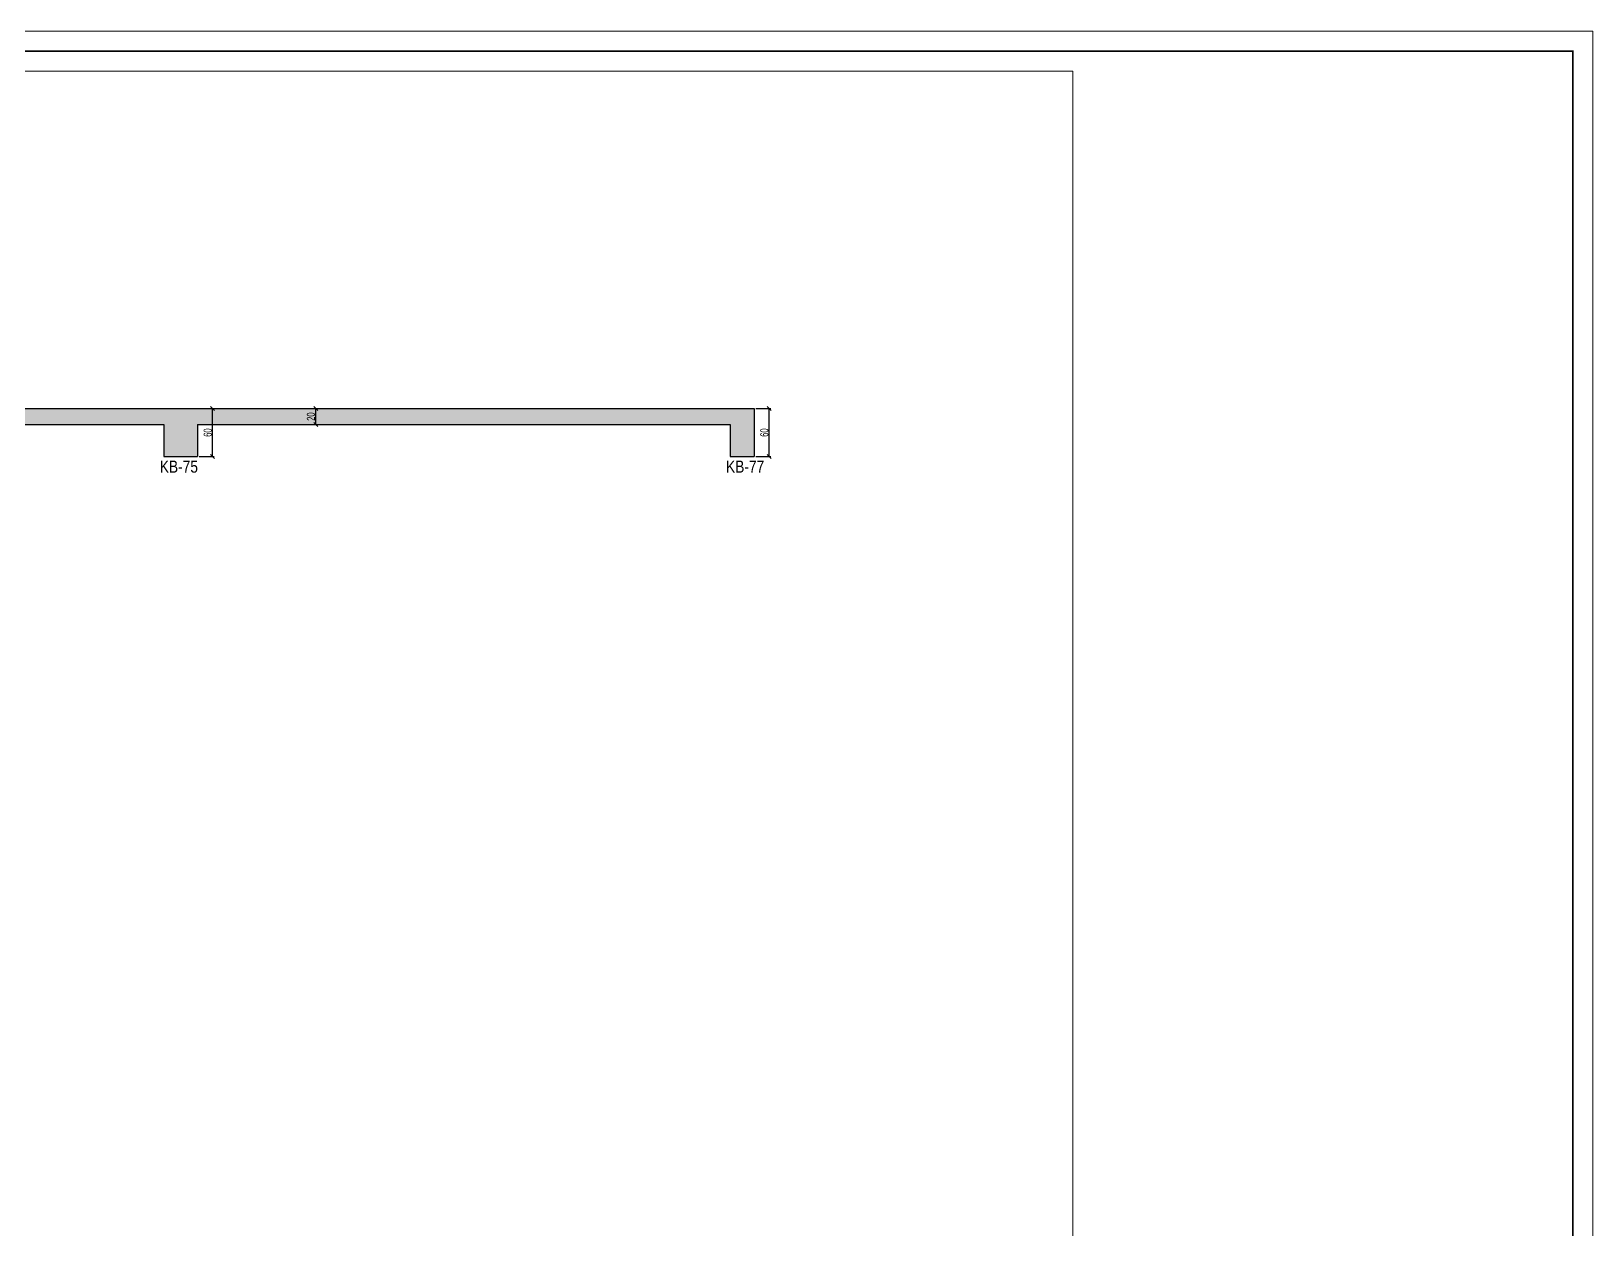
# Model space of a CAD drawing. Header units: millimetres. Extents: x -267 to 94375, y 6431 to 10838.
# Drawn here: x 70653 to 72604, y 9235 to 10732 of the extents above; entities that cross this region are included whole.
import ezdxf

# ---------------------------------------------------------------- set-up
doc = ezdxf.new("R2010")
doc.units = ezdxf.units.MM
doc.header["$LTSCALE"] = 0.0001
for name, color, linetype, lineweight in [('AKS OLCU (BEYKENT)', 200, 'Continuous', 20), ('DOSEME SINIRI (BEYKENT)', 2, 'Continuous', 30), ('KIRIS ISMI (BEYKENT)', 40, 'Continuous', 20), ('OLCU (BEYKENT)', 14, 'Continuous', 20), ('SHEETSUMMARY-50', 152, 'Continuous', 20), ('SheetView', 40, 'Continuous', 20), ('SheetViewOut', 231, 'Continuous', 20), ('TARAMA (BEYKENT)', 252, 'Continuous', 25)]:
    doc.layers.add(name, color=color, linetype=linetype, lineweight=lineweight)
doc.styles.add('DSMOLC-50', font='bahnschrift light condensed', dxfattribs={"width": 0.75, "height": 10})
doc.styles.add('KLNOLC-25', font='bahnschrift light condensed', dxfattribs={"width": 0.75, "height": 10})
doc.styles.add('YAZI (BEYKENT)', font='')
doc.styles.get('YAZI (BEYKENT)').set_extended_font_data('Bahnschrift Light Condensed')
doc.dimstyles.new('DSMOLC-50', dxfattribs={"dimtxt": 10, "dimasz": 5, "dimexe": 2, "dimexo": 2, "dimgap": 1, "dimtad": 1, "dimdec": 1, "dimrnd": 0.5, "dimzin": 12, "dimdsep": 46, "dimtxsty": 'DSMOLC-50', "dimblk": 'OBLIQUE', "dimblk1": 'OBLIQUE', "dimblk2": 'OBLIQUE', "dimcen": 0, "dimclrt": 7, "dimadec": 0, "dimazin": 0, "dimtfac": 1, "dimtdec": 4, "dimtix": 1, "dimtmove": 2, "dimatfit": 3, "dimfxl": 1, "dimtzin": 0, "dimarcsym": 0})

# ---------------------------------------------------------------- blocks, each defined once
blk = doc.blocks.new('_Oblique')
at = {"color": 0, "linetype": 'ByBlock', "lineweight": -2}
blk.add_line((-0.5, -0.5), (0.5, 0.5), dxfattribs=at)
blk = doc.blocks.new('*D1116')
at = {"layer": 'AKS OLCU (BEYKENT)', "color": 0, "lineweight": -2, "transparency": 16777216}
for p, q in [((69021.7, 10028.4), (69023.8, 10031.8)), ((69022.8, 10030.1), (71640.7, 8458.3)), ((71639.7, 8456.6), (71641.7, 8460))]:
    blk.add_line(p, q, dxfattribs=at)
at = {"layer": 'DEFPOINTS', "color": 0, "lineweight": -3, "transparency": 16777216}
for p in [(69020.7, 10026.7), (71638.6, 8454.9), (71640.7, 8458.3)]:
    blk.add_point(p, dxfattribs=at)
at = {"layer": 'AKS OLCU (BEYKENT)', "color": 0, "lineweight": -2, "transparency": 16777216, "xscale": 5, "yscale": 5, "zscale": 5}
for p, rotation in [((69022.8, 10030.1), 149.0195588067674), ((71640.7, 8458.3), 329.0195588067674)]:
    blk.add_blockref('_Oblique', p, dxfattribs=dict(at, rotation=rotation))
at = {"layer": 'AKS OLCU (BEYKENT)', "color": 7, "transparency": 16777216, "insert": (70334.9, 9249.5), "char_height": 10, "attachment_point": 5, "rotation": 329.0196, "style": 'DSMOLC-50'}
blk.add_mtext('3053.5', dxfattribs=at)
blk = doc.blocks.new('*D1097')
at = {"layer": 'DEFPOINTS', "color": 0, "lineweight": -3, "transparency": 16777216}
for p in [(70860.5, 10260.5), (70879.4, 10260.5), (70860.5, 10200.5)]:
    blk.add_point(p, dxfattribs=at)
at = {"layer": 'OLCU (BEYKENT)', "color": 0, "lineweight": -2, "transparency": 16777216}
for p, q in [((70862.5, 10260.5), (70881.4, 10260.5)), ((70879.4, 10200.5), (70879.4, 10260.5)), ((70862.5, 10200.5), (70881.4, 10200.5))]:
    blk.add_line(p, q, dxfattribs=at)
at = {"layer": 'OLCU (BEYKENT)', "color": 0, "lineweight": -2, "transparency": 16777216, "xscale": 5, "yscale": 5, "zscale": 5}
for p, rotation in [((70879.4, 10260.5), 90), ((70879.4, 10200.5), 270)]:
    blk.add_blockref('_Oblique', p, dxfattribs=dict(at, rotation=rotation))
at = {"layer": 'OLCU (BEYKENT)', "color": 7, "lineweight": -3, "transparency": 16777216, "insert": (70873.3, 10230.5), "char_height": 10, "attachment_point": 5, "rotation": 90, "style": 'KLNOLC-25'}
blk.add_mtext('60', dxfattribs=at)
blk = doc.blocks.new('*D1098')
at = {"layer": 'DEFPOINTS', "color": 0, "lineweight": -3, "transparency": 16777216}
for p in [(70990.8, 10260.5), (71008.4, 10260.5), (70990.8, 10240.5)]:
    blk.add_point(p, dxfattribs=at)
at = {"layer": 'OLCU (BEYKENT)', "color": 0, "lineweight": -2, "transparency": 16777216}
for p, q in [((70992.8, 10260.5), (71010.4, 10260.5)), ((71008.4, 10240.5), (71008.4, 10260.5)), ((70992.8, 10240.5), (71010.4, 10240.5))]:
    blk.add_line(p, q, dxfattribs=at)
at = {"layer": 'OLCU (BEYKENT)', "color": 0, "lineweight": -2, "transparency": 16777216, "xscale": 5, "yscale": 5, "zscale": 5}
for p, rotation in [((71008.4, 10260.5), 90), ((71008.4, 10240.5), 270)]:
    blk.add_blockref('_Oblique', p, dxfattribs=dict(at, rotation=rotation))
at = {"layer": 'OLCU (BEYKENT)', "color": 7, "lineweight": -3, "transparency": 16777216, "insert": (71002.3, 10250.5), "char_height": 10, "attachment_point": 5, "rotation": 90, "style": 'KLNOLC-25'}
blk.add_mtext('20', dxfattribs=at)
blk = doc.blocks.new('*D1081')
at = {"layer": 'DEFPOINTS', "color": 0, "lineweight": -3, "transparency": 16777216}
for p in [(71556.1, 10260.5), (71575, 10260.5), (71556.1, 10200.5)]:
    blk.add_point(p, dxfattribs=at)
at = {"layer": 'OLCU (BEYKENT)', "color": 0, "lineweight": -2, "transparency": 16777216}
for p, q in [((71558.1, 10260.5), (71577, 10260.5)), ((71575, 10200.5), (71575, 10260.5)), ((71558.1, 10200.5), (71577, 10200.5))]:
    blk.add_line(p, q, dxfattribs=at)
at = {"layer": 'OLCU (BEYKENT)', "color": 0, "lineweight": -2, "transparency": 16777216, "xscale": 5, "yscale": 5, "zscale": 5}
for p, rotation in [((71575, 10260.5), 90), ((71575, 10200.5), 270)]:
    blk.add_blockref('_Oblique', p, dxfattribs=dict(at, rotation=rotation))
at = {"layer": 'OLCU (BEYKENT)', "color": 7, "lineweight": -3, "transparency": 16777216, "insert": (71568.9, 10230.5), "char_height": 10, "attachment_point": 5, "rotation": 90, "style": 'KLNOLC-25'}
blk.add_mtext('60', dxfattribs=at)

msp = doc.modelspace()

# ---------------------------------------------------------------- hatches: boundary and pattern name
at = {"layer": 'TARAMA (BEYKENT)', "lineweight": -3}
h = msp.add_hatch(dxfattribs=at)
h.set_pattern_fill('ANSI33', color=256)
h.set_pattern_definition([(45, (63534.0714, 5999.458), (-4.490128, 4.490128), []), (45, (63538.5616, 5999.458), (-4.490128, 4.490128), [3.175, -1.5875])])
h.paths.add_polyline_path([(65466.04, 10240.47), (66000.96, 10240.47), (66000.96, 10200.47), (66041.04, 10200.47), (66041.04, 10240.47), (66525.44, 10240.47), (66525.44, 10200.47), (66565.46, 10200.47), (66565.46, 10240.47), (66958.15, 10240.47), (66958.15, 10200.47), (66999.35, 10200.47), (66999.35, 10240.47), (67666.04, 10240.47), (67666.04, 10200.47), (67706.04, 10200.47), (67706.04, 10240.47), (68145.86, 10240.47), (68145.86, 10200.47), (68211.25, 10200.47), (68211.25, 10240.47), (68697.18, 10240.47), (68697.18, 10200.47), (68740.78, 10200.47), (68740.78, 10240.47), (69381.04, 10240.47), (69381.04, 10200.47), (69421.04, 10200.47), (69421.04, 10240.47), (70271.04, 10240.47), (70271.04, 10200.47), (70311.04, 10200.47), (70311.04, 10240.47), (70818.33, 10240.47), (70818.33, 10200.47), (70860.5, 10200.47), (70860.5, 10240.47), (71526.03, 10240.47), (71526.03, 10200.47), (71556.11, 10200.47), (71556.11, 10260.47), (65436.04, 10260.47), (65436.04, 10200.47), (65466.04, 10200.47)])

# ---------------------------------------------------------------- linework, layer by layer
at = {"layer": 'DOSEME SINIRI (BEYKENT)'}
for p, q in [((65436.04, 10260.47), (71556.11, 10260.47)), ((71556.11, 10260.47), (71556.11, 10200.47)), ((70311.04, 10240.47), (70818.33, 10240.47)), ((70818.33, 10240.47), (70818.33, 10200.47)), ((70860.5, 10240.47), (70860.5, 10200.47)), ((70860.5, 10240.47), (71526.03, 10240.47)), ((71526.03, 10240.47), (71526.03, 10200.47)), ((70818.33, 10200.47), (70860.5, 10200.47)), ((71526.03, 10200.47), (71556.11, 10200.47))]:
    msp.add_line(p, q, dxfattribs=at)
at = {"layer": 'SHEETSUMMARY-50', "const_width": 2, "flags": 128}
msp.add_lwpolyline([(57239.42, 6556.81), (72579.28, 6556.81), (72579.28, 10706.81), (57239.42, 10706.81)], close=True, dxfattribs=at)
at = {"layer": 'SheetView'}
msp.add_lwpolyline([(57264.42, 6581.81), (71954.28, 6581.81), (71954.28, 10681.81), (57264.42, 10681.81)], close=True, dxfattribs=at)
at = {"layer": 'SheetViewOut'}
msp.add_lwpolyline([(57214.42, 6531.81), (72604.28, 6531.81), (72604.28, 10731.81), (57214.42, 10731.81)], close=True, dxfattribs=at)

# ---------------------------------------------------------------- texts
at = {"layer": 'KIRIS ISMI (BEYKENT)', "style": 'YAZI (BEYKENT)'}
for s, p in [('KB-75', (70813.33, 10180.47)), ('KB-77', (71521.03, 10180.47))]:
    msp.add_text(s, height=15, dxfattribs=at).set_placement(p)

# ---------------------------------------------------------------- dimensions: what is measured, and where the dimension line sits
at = {"layer": 'AKS OLCU (BEYKENT)'}
dim = msp.add_linear_dim(base=(71640.7, 8458.33), p1=(69020.72, 10026.69), p2=(71638.64, 8454.9), angle=329.01956, dimstyle='DSMOLC-50', dxfattribs=at)
dim.commit()
dim.dimension.update_dxf_attribs({"geometry": '*D1116', "text_midpoint": (70334.88, 9249.46)})
at = {"layer": 'OLCU (BEYKENT)', "lineweight": -3}
for base, p1, p2, picture, middle in [((70879.4, 10260.47), (70860.5, 10200.47), (70860.5, 10260.47), '*D1097', (70873.29, 10230.47)), ((71008.38, 10260.47), (70990.77, 10240.47), (70990.77, 10260.47), '*D1098', (71002.27, 10250.47)), ((71575.01, 10260.47), (71556.11, 10200.47), (71556.11, 10260.47), '*D1081', (71568.91, 10230.47))]:
    dim = msp.add_linear_dim(base=base, p1=p1, p2=p2, angle=90, dimstyle='DSMOLC-50', override={"dimtxsty": 'KLNOLC-25'}, dxfattribs=at)
    dim.commit()
    dim.dimension.update_dxf_attribs({"geometry": picture, "text_midpoint": middle})

doc.saveas('drawing.dxf')
